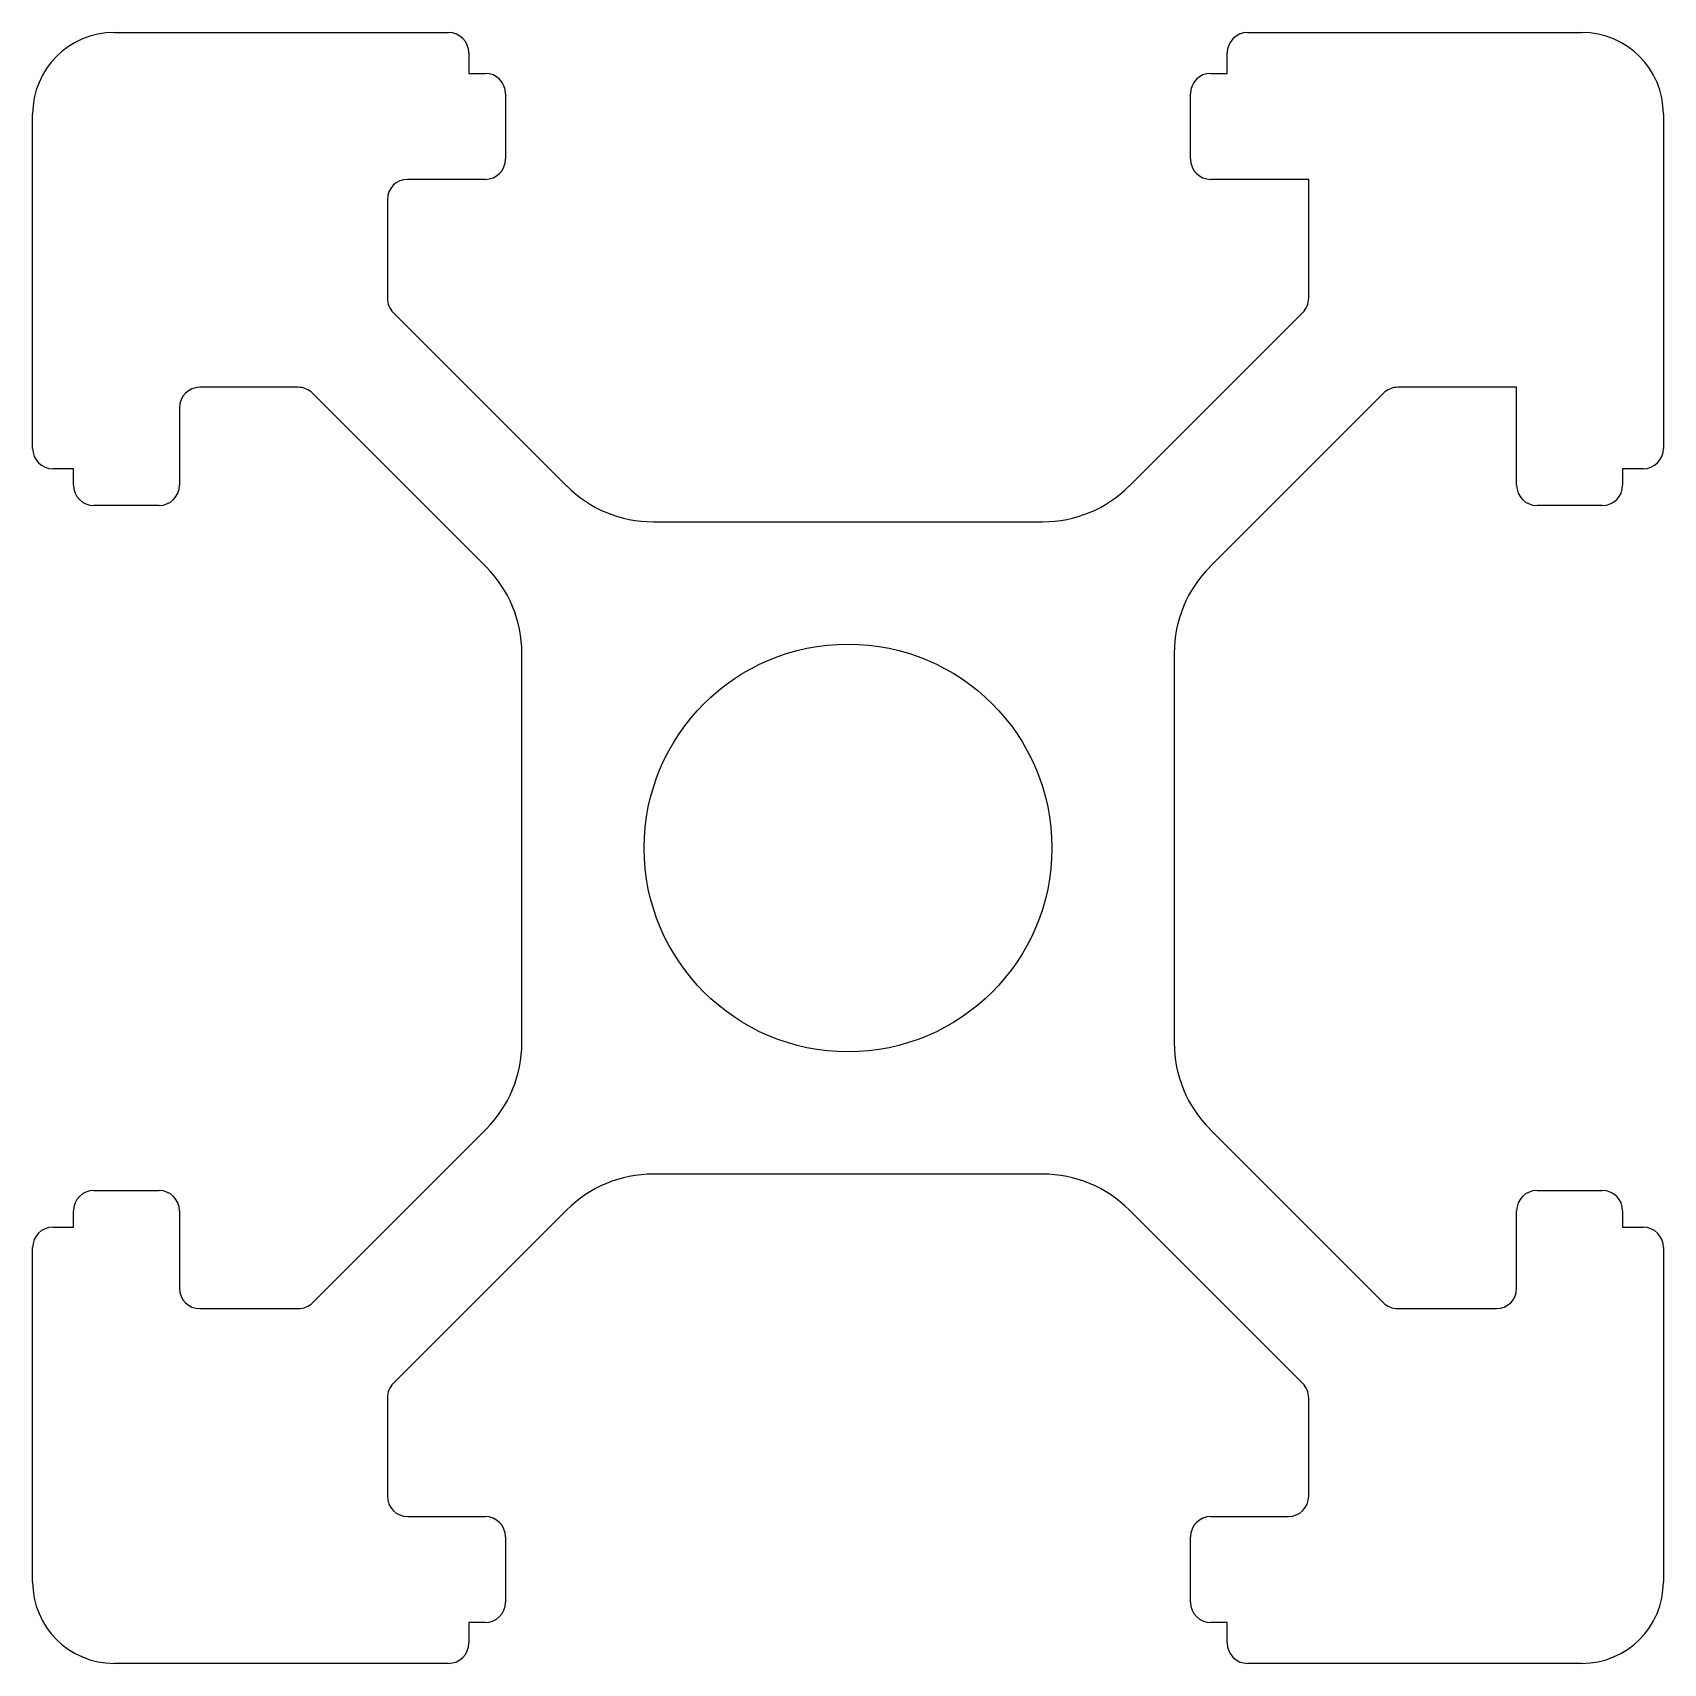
# Model space of a CAD drawing. Extents: x 368.9 to 388.9, y 194.6 to 214.6.
import ezdxf

# ---------------------------------------------------------------- set-up
doc = ezdxf.new("R2010")
doc.units = 0
doc.layers.get('0').update_dxf_attribs({"linetype": 'CONTINUOUS'})

msp = doc.modelspace()

# ---------------------------------------------------------------- linework, layer by layer
for p, q in [((369.869, 214.649), (373.969, 214.649)), ((383.769, 214.649), (387.869, 214.649)), ((374.219, 214.399), (374.219, 214.149)), ((383.519, 214.149), (383.519, 214.399)), ((374.219, 214.149), (374.419, 214.149)), ((383.319, 214.149), (383.519, 214.149)), ((374.669, 213.899), (374.669, 213.099)), ((383.069, 213.099), (383.069, 213.899)), ((368.869, 209.549), (368.869, 213.649)), ((388.869, 213.649), (388.869, 209.549)), ((374.419, 212.849), (373.469, 212.849)), ((384.519, 212.849), (383.319, 212.849)), ((384.519, 211.392), (384.519, 212.849)), ((373.219, 212.599), (373.219, 211.392)), ((373.292, 211.215), (375.419, 209.088)), ((382.318, 209.088), (384.445, 211.215)), ((372.125, 210.299), (370.919, 210.299)), ((374.429, 208.098), (372.302, 210.225)), ((385.435, 210.225), (383.308, 208.098)), ((387.069, 210.299), (385.612, 210.299)), ((387.069, 209.099), (387.069, 210.299)), ((370.669, 210.049), (370.669, 209.099)), ((369.369, 209.299), (369.119, 209.299)), ((369.369, 209.099), (369.369, 209.299)), ((388.619, 209.299), (388.369, 209.299)), ((388.369, 209.299), (388.369, 209.099)), ((370.419, 208.849), (369.619, 208.849)), ((388.119, 208.849), (387.319, 208.849)), ((376.48, 208.649), (381.257, 208.649)), ((374.869, 202.26), (374.869, 207.037)), ((382.869, 207.037), (382.869, 202.26)), ((372.302, 199.072), (374.429, 201.199)), ((383.308, 201.199), (385.435, 199.072)), ((381.257, 200.649), (376.48, 200.649)), ((369.619, 200.449), (370.419, 200.449)), ((387.319, 200.449), (388.119, 200.449)), ((375.419, 200.209), (373.292, 198.082)), ((384.445, 198.082), (382.318, 200.209)), ((369.369, 199.999), (369.369, 200.199)), ((370.669, 200.199), (370.669, 199.249)), ((387.069, 199.249), (387.069, 200.199)), ((388.369, 200.199), (388.369, 199.999)), ((369.119, 199.999), (369.369, 199.999)), ((388.369, 199.999), (388.619, 199.999)), ((368.869, 195.649), (368.869, 199.749)), ((388.869, 199.749), (388.869, 195.649)), ((370.919, 198.999), (372.125, 198.999)), ((385.612, 198.999), (386.819, 198.999)), ((373.219, 197.905), (373.219, 196.699)), ((384.519, 196.699), (384.519, 197.905)), ((373.469, 196.449), (374.419, 196.449)), ((383.319, 196.449), (384.269, 196.449)), ((374.669, 196.199), (374.669, 195.399)), ((383.069, 195.399), (383.069, 196.199)), ((374.219, 195.149), (374.219, 194.899)), ((374.419, 195.149), (374.219, 195.149)), ((383.519, 195.149), (383.319, 195.149)), ((383.519, 194.899), (383.519, 195.149)), ((373.969, 194.649), (369.869, 194.649)), ((387.869, 194.649), (383.769, 194.649))]:
    msp.add_line(p, q)
msp.add_circle((378.869, 204.649), 2.5)
for centre, radius, start, end in [((369.869, 213.649), 1, 90, 180), ((373.969, 214.399), 0.25, 360, 90), ((383.769, 214.399), 0.25, 90, 180), ((387.869, 213.649), 1, 0, 90), ((374.419, 213.899), 0.25, 0, 90), ((383.319, 213.899), 0.25, 90, 180), ((374.419, 213.099), 0.25, 270, 0), ((383.319, 213.099), 0.25, 180, 270), ((373.469, 212.599), 0.25, 90, 180), ((373.469, 211.392), 0.25, 180, 225), ((384.269, 211.392), 0.25, 315, 0), ((370.919, 210.049), 0.25, 90, 180), ((372.125, 210.049), 0.25, 45, 90), ((385.612, 210.049), 0.25, 90, 135), ((369.119, 209.549), 0.25, 180, 270), ((388.619, 209.549), 0.25, 270, 0), ((369.619, 209.099), 0.25, 180, 270), ((370.419, 209.099), 0.25, 270, 0), ((376.48, 210.149), 1.5, 225, 270), ((381.257, 210.149), 1.5, 270, 315), ((387.319, 209.099), 0.25, 180, 270), ((388.119, 209.099), 0.25, 270, 0), ((373.369, 207.037), 1.5, 360, 45), ((384.369, 207.037), 1.5, 135, 180), ((373.369, 202.26), 1.5, 315, 0), ((384.369, 202.26), 1.5, 180, 225), ((376.48, 199.149), 1.5, 90, 135), ((381.257, 199.149), 1.5, 45, 90), ((369.619, 200.199), 0.25, 90, 180), ((370.419, 200.199), 0.25, 0, 90), ((387.319, 200.199), 0.25, 90, 180), ((388.119, 200.199), 0.25, 0, 90), ((369.119, 199.749), 0.25, 90, 180), ((388.619, 199.749), 0.25, 0, 90), ((370.919, 199.249), 0.25, 180, 270), ((386.819, 199.249), 0.25, 270, 0), ((372.125, 199.249), 0.25, 270, 315), ((385.612, 199.249), 0.25, 225, 270), ((373.469, 197.905), 0.25, 135, 180), ((384.269, 197.905), 0.25, 0, 45), ((373.469, 196.699), 0.25, 180, 270), ((384.269, 196.699), 0.25, 270, 360), ((374.419, 196.199), 0.25, 0, 90), ((383.319, 196.199), 0.25, 90, 180), ((369.869, 195.649), 1, 180, 270), ((387.869, 195.649), 1, 270, 0), ((374.419, 195.399), 0.25, 270, 0), ((383.319, 195.399), 0.25, 180, 270), ((373.969, 194.899), 0.25, 270, 0), ((383.769, 194.899), 0.25, 180, 270)]:
    msp.add_arc(centre, radius, start, end)

doc.saveas('drawing.dxf')
